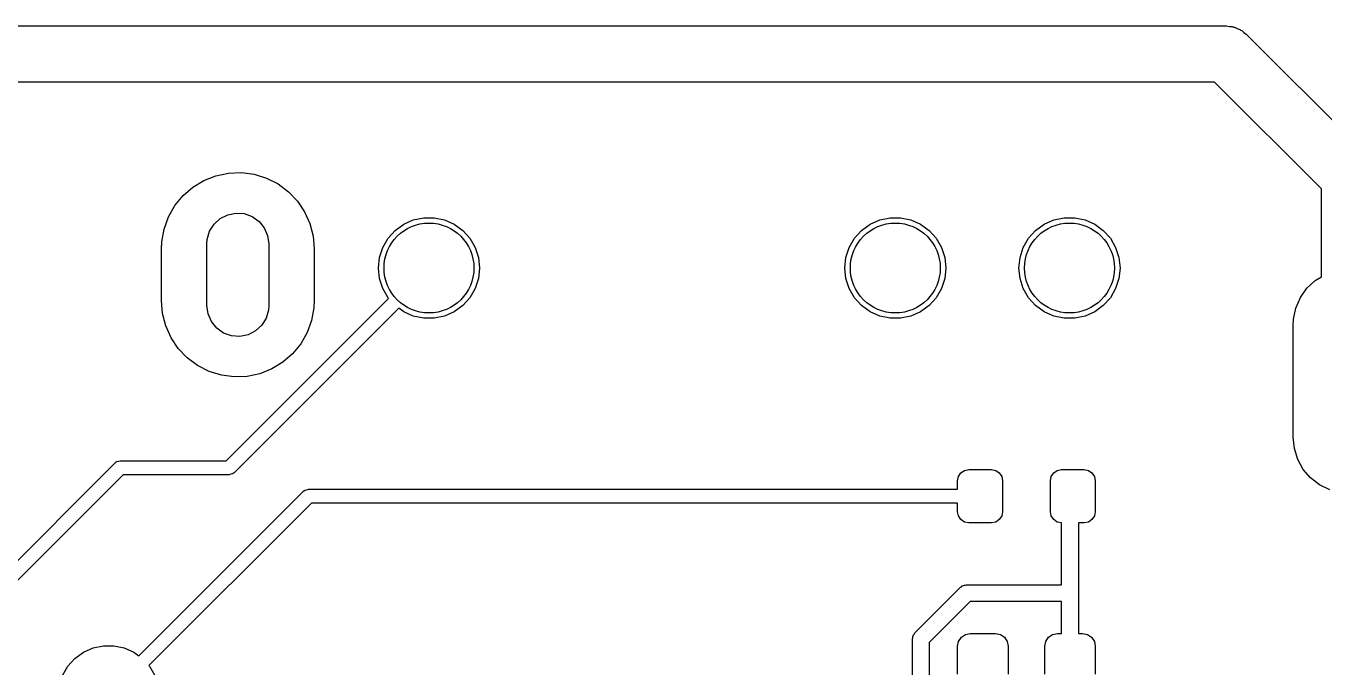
# Model space of a CAD drawing. Extents: x 74 to 208, y -143 to -31.
# Drawn here: x 168.63 to 191.73, y -42.67 to -31.25 of the extents above; entities that cross this region are included whole.
import ezdxf

# ---------------------------------------------------------------- set-up
doc = ezdxf.new("R2010")
doc.units = 0
doc.layers.add('BLACK', color=7, linetype='CONTINUOUS')

msp = doc.modelspace()

# ---------------------------------------------------------------- linework, layer by layer
at = {"layer": 'BLACK', "linetype": 'CONTINUOUS'}
for p, q in [((126.492, -31.25), (189.992, -31.25)), ((189.992, -31.25), (189.998, -31.25)), ((189.998, -31.25), (190.049, -31.2579)), ((190.049, -31.2579), (190.099, -31.2617)), ((190.099, -31.2617), (190.118, -31.2687)), ((190.118, -31.2687), (190.138, -31.2718)), ((190.138, -31.2718), (190.184, -31.2935)), ((190.184, -31.2935), (190.232, -31.3114)), ((190.232, -31.3114), (190.248, -31.3235)), ((190.248, -31.3235), (190.267, -31.3321)), ((190.267, -31.3321), (190.305, -31.3659)), ((190.305, -31.3659), (190.346, -31.3964)), ((190.346, -31.3964), (192.538, -33.5884)), ((189.785, -32.25), (126.699, -32.25)), ((191.684, -34.1491), (189.785, -32.25)), ((171.795, -34.0018), (172.009, -33.9174)), ((172.009, -33.9174), (172.234, -33.8701)), ((172.234, -33.8701), (172.464, -33.8615)), ((172.464, -33.8615), (172.692, -33.8917)), ((172.692, -33.8917), (172.912, -33.9599)), ((172.912, -33.9599), (173.117, -34.0641)), ((171.425, -34.2719), (171.599, -34.1211)), ((171.599, -34.1211), (171.795, -34.0018)), ((173.117, -34.0641), (173.301, -34.2014)), ((191.684, -35.7144), (191.684, -34.1491)), ((171.279, -34.4497), (171.425, -34.2719)), ((173.301, -34.2014), (173.46, -34.3678)), ((173.46, -34.3678), (173.588, -34.5586)), ((171.087, -34.8657), (171.165, -34.6495)), ((171.165, -34.6495), (171.279, -34.4497)), ((172.086, -34.6784), (172.219, -34.6106)), ((172.219, -34.6106), (172.365, -34.5811)), ((172.365, -34.5811), (172.514, -34.592)), ((172.514, -34.592), (172.655, -34.6426)), ((172.655, -34.6426), (172.777, -34.7291)), ((173.588, -34.5586), (173.683, -34.7683)), ((171.046, -35.092), (171.087, -34.8657)), ((171.898, -34.9063), (171.976, -34.7794)), ((171.976, -34.7794), (172.086, -34.6784)), ((172.777, -34.7291), (172.87, -34.8451)), ((172.87, -34.8451), (172.93, -34.9821)), ((173.683, -34.7683), (173.741, -34.9909)), ((175.199, -34.8912), (175.351, -34.7806)), ((175.351, -34.7806), (175.523, -34.704)), ((175.523, -34.704), (175.707, -34.6649)), ((175.707, -34.6649), (175.895, -34.6649)), ((175.895, -34.6649), (176.079, -34.704)), ((176.079, -34.704), (176.251, -34.7806)), ((176.251, -34.7806), (176.403, -34.8912)), ((183.499, -34.8912), (183.651, -34.7806)), ((183.651, -34.7806), (183.823, -34.704)), ((183.823, -34.704), (184.007, -34.6649)), ((184.007, -34.6649), (184.195, -34.6649)), ((184.195, -34.6649), (184.379, -34.704)), ((184.379, -34.704), (184.551, -34.7806)), ((184.551, -34.7806), (184.703, -34.8912)), ((186.599, -34.8912), (186.751, -34.7806)), ((186.751, -34.7806), (186.923, -34.704)), ((186.923, -34.704), (187.107, -34.6649)), ((187.107, -34.6649), (187.295, -34.6649)), ((187.295, -34.6649), (187.479, -34.704)), ((187.479, -34.704), (187.651, -34.7806)), ((187.651, -34.7806), (187.803, -34.8912)), ((171.04, -35.22), (171.046, -35.092)), ((171.85, -35.13), (171.856, -35.0497)), ((171.856, -35.0497), (171.898, -34.9063)), ((172.93, -34.9821), (172.95, -35.13)), ((173.741, -34.9909), (173.76, -35.22)), ((174.979, -35.1939), (175.073, -35.031)), ((175.073, -35.031), (175.199, -34.8912)), ((176.403, -34.8912), (176.529, -35.031)), ((176.529, -35.031), (176.623, -35.1939)), ((183.279, -35.1939), (183.373, -35.031)), ((183.373, -35.031), (183.499, -34.8912)), ((184.703, -34.8912), (184.829, -35.031)), ((184.829, -35.031), (184.923, -35.1939)), ((186.379, -35.1939), (186.473, -35.031)), ((186.473, -35.031), (186.599, -34.8912)), ((187.803, -34.8912), (187.929, -35.031)), ((187.929, -35.031), (188.023, -35.1939)), ((171.04, -36.14), (171.04, -35.22)), ((171.85, -36.23), (171.85, -35.13)), ((172.95, -35.13), (172.95, -36.23)), ((173.76, -35.22), (173.76, -36.14)), ((174.921, -35.3729), (174.979, -35.1939)), ((176.623, -35.1939), (176.681, -35.3729)), ((183.221, -35.3729), (183.279, -35.1939)), ((184.923, -35.1939), (184.981, -35.3729)), ((186.321, -35.3729), (186.379, -35.1939)), ((188.023, -35.1939), (188.081, -35.3729)), ((174.901, -35.56), (174.921, -35.3729)), ((174.921, -35.7471), (174.901, -35.56)), ((176.681, -35.3729), (176.701, -35.56)), ((176.701, -35.56), (176.681, -35.7471)), ((183.201, -35.56), (183.221, -35.3729)), ((183.221, -35.7471), (183.201, -35.56)), ((184.981, -35.3729), (185.001, -35.56)), ((185.001, -35.56), (184.981, -35.7471)), ((186.301, -35.56), (186.321, -35.3729)), ((186.321, -35.7471), (186.301, -35.56)), ((188.081, -35.3729), (188.101, -35.56)), ((188.101, -35.56), (188.081, -35.7471)), ((174.979, -35.9261), (174.921, -35.7471)), ((176.681, -35.7471), (176.623, -35.9261)), ((183.279, -35.9261), (183.221, -35.7471)), ((184.981, -35.7471), (184.923, -35.9261)), ((186.379, -35.9261), (186.321, -35.7471)), ((188.081, -35.7471), (188.023, -35.9261)), ((191.427, -35.9216), (191.574, -35.7827)), ((191.574, -35.7827), (191.684, -35.7144)), ((175.073, -36.089), (174.979, -35.9261)), ((176.623, -35.9261), (176.529, -36.089)), ((183.373, -36.089), (183.279, -35.9261)), ((184.923, -35.9261), (184.829, -36.089)), ((186.473, -36.089), (186.379, -35.9261)), ((188.023, -35.9261), (187.929, -36.089)), ((191.311, -36.0871), (191.427, -35.9216)), ((171.059, -36.3691), (171.04, -36.14)), ((171.87, -36.3779), (171.85, -36.23)), ((172.193, -38.991), (175.083, -36.1008)), ((172.95, -36.23), (172.944, -36.3103)), ((173.754, -36.268), (173.713, -36.4943)), ((173.76, -36.14), (173.754, -36.268)), ((175.083, -36.1008), (175.073, -36.089)), ((176.403, -36.2288), (176.251, -36.3394)), ((176.529, -36.089), (176.403, -36.2288)), ((183.499, -36.2288), (183.373, -36.089)), ((183.651, -36.3394), (183.499, -36.2288)), ((184.703, -36.2288), (184.551, -36.3394)), ((184.829, -36.089), (184.703, -36.2288)), ((186.599, -36.2288), (186.473, -36.089)), ((186.751, -36.3394), (186.599, -36.2288)), ((187.803, -36.2288), (187.651, -36.3394)), ((187.929, -36.089), (187.803, -36.2288)), ((191.231, -36.2726), (191.311, -36.0871)), ((171.117, -36.5917), (171.059, -36.3691)), ((171.93, -36.5149), (171.87, -36.3779)), ((175.263, -36.2752), (172.333, -39.2044)), ((172.902, -36.4537), (172.824, -36.5806)), ((172.944, -36.3103), (172.902, -36.4537)), ((173.713, -36.4943), (173.635, -36.7105)), ((175.351, -36.3394), (175.263, -36.2752)), ((175.523, -36.416), (175.351, -36.3394)), ((175.707, -36.4551), (175.523, -36.416)), ((175.895, -36.4551), (175.707, -36.4551)), ((176.079, -36.416), (175.895, -36.4551)), ((176.251, -36.3394), (176.079, -36.416)), ((183.823, -36.416), (183.651, -36.3394)), ((184.007, -36.4551), (183.823, -36.416)), ((184.195, -36.4551), (184.007, -36.4551)), ((184.379, -36.416), (184.195, -36.4551)), ((184.551, -36.3394), (184.379, -36.416)), ((186.923, -36.416), (186.751, -36.3394)), ((187.107, -36.4551), (186.923, -36.416)), ((187.295, -36.4551), (187.107, -36.4551)), ((187.479, -36.416), (187.295, -36.4551)), ((187.651, -36.3394), (187.479, -36.416)), ((191.184, -36.575), (191.189, -36.4705)), ((191.189, -36.4705), (191.231, -36.2726)), ((171.212, -36.8014), (171.117, -36.5917)), ((172.023, -36.6309), (171.93, -36.5149)), ((172.145, -36.7174), (172.023, -36.6309)), ((172.286, -36.768), (172.145, -36.7174)), ((172.714, -36.6816), (172.581, -36.7494)), ((172.824, -36.5806), (172.714, -36.6816)), ((173.635, -36.7105), (173.521, -36.9103)), ((191.184, -38.575), (191.184, -36.575)), ((171.34, -36.9922), (171.212, -36.8014)), ((172.435, -36.7789), (172.286, -36.768)), ((172.581, -36.7494), (172.435, -36.7789)), ((173.521, -36.9103), (173.375, -37.0881)), ((171.499, -37.1586), (171.34, -36.9922)), ((171.683, -37.2959), (171.499, -37.1586)), ((173.375, -37.0881), (173.201, -37.2389)), ((171.888, -37.4001), (171.683, -37.2959)), ((172.108, -37.4683), (171.888, -37.4001)), ((173.005, -37.3582), (172.791, -37.4426)), ((173.201, -37.2389), (173.005, -37.3582)), ((172.336, -37.4985), (172.108, -37.4683)), ((172.566, -37.4899), (172.336, -37.4985)), ((172.791, -37.4426), (172.566, -37.4899)), ((191.204, -38.7761), (191.184, -38.575)), ((191.265, -38.9689), (191.204, -38.7761)), ((167.512, -41.7346), (170.219, -39.0276)), ((170.219, -39.0276), (170.236, -39.0143)), ((170.236, -39.0143), (170.239, -39.0108)), ((170.239, -39.0108), (170.242, -39.01)), ((170.242, -39.01), (170.247, -39.0061)), ((170.247, -39.0061), (170.277, -38.9997)), ((170.277, -38.9997), (170.307, -38.991)), ((170.307, -38.991), (172.193, -38.991)), ((191.363, -39.1457), (191.265, -38.9689)), ((170.359, -39.241), (167.725, -41.8748)), ((172.245, -39.241), (170.359, -39.241)), ((172.275, -39.2323), (172.245, -39.241)), ((172.305, -39.2259), (172.275, -39.2323)), ((172.31, -39.222), (172.305, -39.2259)), ((172.313, -39.2212), (172.31, -39.222)), ((172.316, -39.2177), (172.313, -39.2212)), ((172.333, -39.2044), (172.316, -39.2177)), ((185.211, -39.349), (185.226, -39.2725)), ((185.226, -39.2725), (185.27, -39.2076)), ((185.27, -39.2076), (185.334, -39.1642)), ((185.334, -39.1642), (185.411, -39.149)), ((185.411, -39.149), (185.811, -39.149)), ((185.811, -39.149), (185.888, -39.1642)), ((185.888, -39.1642), (185.952, -39.2076)), ((185.952, -39.2076), (185.996, -39.2725)), ((185.996, -39.2725), (186.011, -39.349)), ((186.861, -39.349), (186.876, -39.2725)), ((186.876, -39.2725), (186.92, -39.2076)), ((186.92, -39.2076), (186.984, -39.1642)), ((186.984, -39.1642), (187.061, -39.149)), ((187.061, -39.149), (187.461, -39.149)), ((187.461, -39.149), (187.538, -39.1642)), ((187.538, -39.1642), (187.602, -39.2076)), ((187.602, -39.2076), (187.646, -39.2725)), ((187.646, -39.2725), (187.661, -39.349)), ((191.494, -39.2992), (191.363, -39.1457)), ((173.626, -39.5077), (173.656, -39.499)), ((173.656, -39.499), (185.211, -39.499)), ((185.211, -39.499), (185.211, -39.349)), ((186.011, -39.349), (186.011, -39.899)), ((186.861, -39.899), (186.861, -39.349)), ((187.661, -39.349), (187.661, -39.899)), ((191.654, -39.423), (191.494, -39.2992)), ((191.835, -39.5123), (191.654, -39.423)), ((170.638, -42.4648), (173.568, -39.5356)), ((173.568, -39.5356), (173.585, -39.5223)), ((173.585, -39.5223), (173.588, -39.5188)), ((173.588, -39.5188), (173.591, -39.518)), ((173.591, -39.518), (173.596, -39.5141)), ((173.596, -39.5141), (173.626, -39.5077)), ((173.708, -39.749), (170.818, -42.6392)), ((185.211, -39.749), (173.708, -39.749)), ((185.211, -39.899), (185.211, -39.749)), ((185.226, -39.9755), (185.211, -39.899)), ((186.011, -39.899), (185.996, -39.9755)), ((186.876, -39.9755), (186.861, -39.899)), ((187.661, -39.899), (187.646, -39.9755)), ((185.27, -40.0404), (185.226, -39.9755)), ((185.334, -40.0838), (185.27, -40.0404)), ((185.411, -40.099), (185.334, -40.0838)), ((185.811, -40.099), (185.411, -40.099)), ((185.888, -40.0838), (185.811, -40.099)), ((185.952, -40.0404), (185.888, -40.0838)), ((185.996, -39.9755), (185.952, -40.0404)), ((186.92, -40.0404), (186.876, -39.9755)), ((186.984, -40.0838), (186.92, -40.0404)), ((187.061, -40.099), (186.984, -40.0838)), ((187.061, -41.2012), (187.061, -40.099)), ((187.461, -40.099), (187.361, -40.099)), ((187.361, -40.099), (187.361, -42.07)), ((187.538, -40.0838), (187.461, -40.099)), ((187.602, -40.0404), (187.538, -40.0838)), ((187.646, -39.9755), (187.602, -40.0404)), ((184.45, -42.0579), (185.263, -41.2451)), ((185.263, -41.2451), (185.28, -41.2353)), ((185.28, -41.2353), (185.294, -41.2213)), ((185.294, -41.2213), (185.313, -41.2162)), ((185.313, -41.2162), (185.33, -41.2063)), ((185.33, -41.2063), (185.35, -41.2063)), ((185.35, -41.2063), (185.369, -41.2012)), ((185.369, -41.2012), (187.061, -41.2012)), ((185.431, -41.5012), (184.706, -42.2261)), ((187.061, -41.5012), (185.431, -41.5012)), ((187.061, -42.07), (187.061, -41.5012)), ((184.406, -42.164), (184.412, -42.1449)), ((184.406, -43.2703), (184.406, -42.164)), ((184.412, -42.1252), (184.421, -42.1081)), ((184.412, -42.1449), (184.412, -42.1252)), ((184.421, -42.1081), (184.426, -42.089)), ((184.426, -42.089), (184.44, -42.075)), ((184.44, -42.075), (184.45, -42.0579)), ((184.706, -42.2261), (184.706, -43.3324)), ((185.211, -42.295), (185.228, -42.2089)), ((185.228, -42.2089), (185.277, -42.1359)), ((185.277, -42.1359), (185.35, -42.0871)), ((185.35, -42.0871), (185.436, -42.07)), ((185.436, -42.07), (185.886, -42.07)), ((185.886, -42.07), (185.972, -42.0871)), ((185.972, -42.0871), (186.045, -42.1359)), ((186.045, -42.1359), (186.094, -42.2089)), ((186.094, -42.2089), (186.111, -42.295)), ((186.761, -42.295), (186.778, -42.2089)), ((186.778, -42.2089), (186.827, -42.1359)), ((186.827, -42.1359), (186.9, -42.0871)), ((186.9, -42.0871), (186.986, -42.07)), ((186.986, -42.07), (187.061, -42.07)), ((187.361, -42.07), (187.436, -42.07)), ((187.436, -42.07), (187.522, -42.0871)), ((187.522, -42.0871), (187.595, -42.1359)), ((187.595, -42.1359), (187.644, -42.2089)), ((187.644, -42.2089), (187.661, -42.295)), ((169.498, -42.5112), (169.65, -42.4006)), ((169.65, -42.4006), (169.822, -42.324)), ((169.822, -42.324), (170.006, -42.2849)), ((170.006, -42.2849), (170.194, -42.2849)), ((170.194, -42.2849), (170.378, -42.324)), ((170.378, -42.324), (170.55, -42.4006)), ((170.55, -42.4006), (170.638, -42.4648)), ((185.211, -42.795), (185.211, -42.295)), ((186.111, -42.295), (186.111, -42.795)), ((186.761, -42.795), (186.761, -42.295)), ((187.661, -42.295), (187.661, -42.795)), ((169.278, -42.8139), (169.372, -42.651)), ((169.372, -42.651), (169.498, -42.5112)), ((170.818, -42.6392), (170.828, -42.651)), ((170.828, -42.651), (170.922, -42.8139))]:
    msp.add_line(p, q, dxfattribs=at)
at = {"layer": 'BLACK'}
for centre in [(175.801, -35.56), (184.101, -35.56), (187.201, -35.56)]:
    msp.add_circle(centre, 0.8, dxfattribs=at)

doc.saveas('drawing.dxf')
